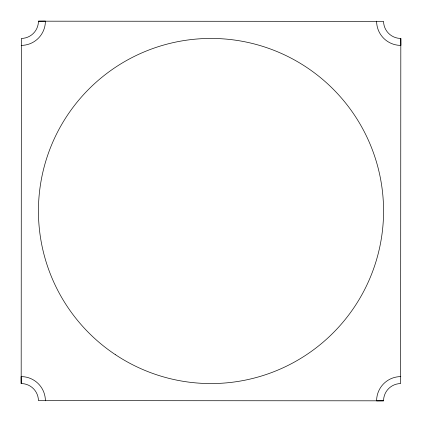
<?xml version="1.0" encoding="UTF-8"?>
<svg xmlns="http://www.w3.org/2000/svg" width="422" height="422" viewBox="0 0 422 422"><rect width="100%" height="100%" fill="white"/><g stroke="black" fill="none" stroke-linecap="round" stroke-linejoin="round"><path stroke-width="0.63" d="M45.376 400.821L45.391 400.552A24.212 24.212 0 0 0 22.429 376.64L21.1 376.656L21.179 383.598L22.071 383.587A17.255 17.255 0 0 1 38.434 400.631L383.598 400.821L383.587 399.929A17.255 17.255 0 0 1 400.631 383.566L400.821 38.402L399.929 38.413A17.255 17.255 0 0 1 383.566 21.369L38.402 21.179L38.413 22.071A17.255 17.255 0 0 1 21.369 38.434L21.179 383.598M376.624 21.179L376.609 21.448A24.212 24.212 0 0 0 399.571 45.36L400.9 45.344L400.821 38.402M38.402 21.179L45.344 21.1L45.36 22.429A24.212 24.212 0 0 1 21.448 45.391L21.179 45.376M383.598 400.821L376.656 400.9L376.64 399.571A24.212 24.212 0 0 1 400.552 376.609L400.821 376.624M115.501 354.733A172.566 172.566 0 0 0 383.223 221.835A172.566 172.566 0 0 0 134.27 56.432A172.566 172.566 0 0 0 115.501 354.733"/></g></svg>
